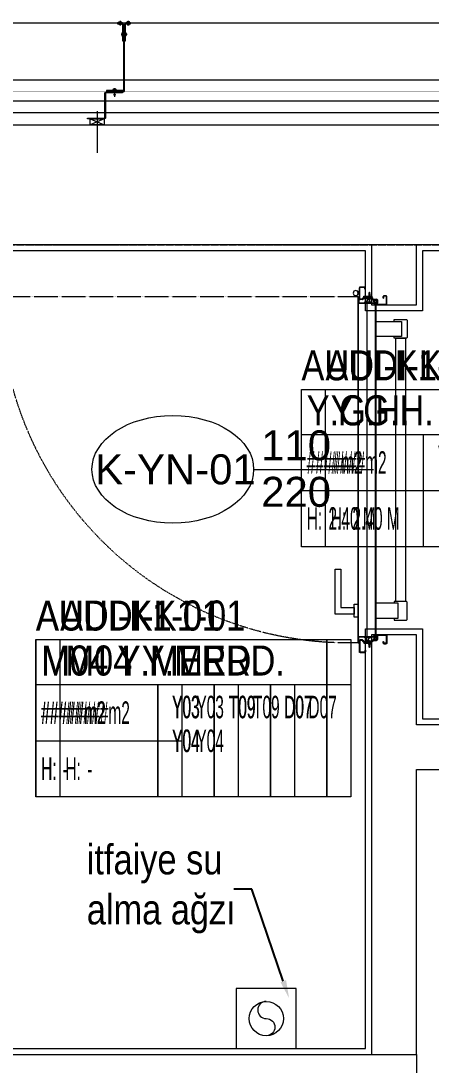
# Model space of a CAD drawing. Extents: x -1133 to 23780, y -1311 to 8245.
# Drawn here: x 7570.6 to 7707.4, y 2511.5 to 2859.7 of the extents above; entities that cross this region are included whole.
import ezdxf
from ezdxf import colors
from ezdxf.entities.mleader import LeaderData, LeaderLine
from ezdxf.enums import TextEntityAlignment as Align
from ezdxf.math import Vec2, Vec3

# ---------------------------------------------------------------- set-up
doc = ezdxf.new("R2010")
doc.units = 0
doc.header["$MEASUREMENT"] = 0
doc.linetypes.add('DASHDOT2', pattern=[0.5, 0.25, -0.125, 0, -0.125])
doc.linetypes.add('DOT2', pattern=[0.125, 0, -0.125])
doc.layers.get('0').update_dxf_attribs({"color": 9, "lineweight": 9})
for name, color, linetype, lineweight in [('00', 9, 'Continuous', 9), ('01', 9, 'Continuous', 9), ('06D', 9, 'Continuous', 9), ('10', 9, 'Continuous', 9), ('14', 9, 'Continuous', 9), ('20', 9, 'DOT2', 9), ('21', 9, 'Continuous', 9), ('22', 8, 'Continuous', 9), ('24', 9, 'DASHDOT2', 9), ('32', 9, 'Continuous', 9), ('33', 9, 'BATTING', 9)]:
    doc.layers.add(name, color=color, linetype=linetype, lineweight=lineweight)
doc.styles.add('Arial', font='arial.ttf', dxfattribs={"height": 2.5})
doc.styles.add('MuuM_TEXT-STANDART', font='ARIALN.TTF')
doc.linetypes.add('BATTING', pattern='A,0.0001,-0.1,[134,ltypeshp.shx,S=0.1,R=0,X=-0.1,Y=0],-0.2,[134,ltypeshp.shx,S=0.1,R=180,X=0.1,Y=0],-0.1', length=0.4001)

# ---------------------------------------------------------------- blocks, each defined once
blk = doc.blocks.new('0_doorno')
blk.add_lwpolyline([(4.5, 0), (12.5, 0)])
blk.add_ellipse((-0.891, 0), major_axis=(-5.391, 0), ratio=0.666667)
at = {"style": 'Arial'}
blk.add_attdef('YUKSEKLIK', text='', height=2, dxfattribs=at).set_placement((5, 12.3), align=Align.TOP_LEFT)
blk.add_attdef('KAPINO', text='', height=2, dxfattribs=at).set_placement((0, 0), align=Align.MIDDLE)
blk.add_attdef('GENISLIK', text='', height=2, dxfattribs=at).set_placement((5, -3.789), align=Align.BOTTOM_LEFT)
blk = doc.blocks.new('itfaiye su alma ağzı')
blk.add_lwpolyline([(0, 5.715, 1), (0, 0, -1), (0, -5.715)], format="xyb")
blk.add_circle((0, 0), 5.715)
at = {"layer": '06D'}
blk.add_lwpolyline([(-10, 10), (-10, -10), (10, -10), (10, 10)], close=True, dxfattribs=at)
blk = doc.blocks.new('0_roomno2-flat-2')
at = {"layer": '21'}
blk.add_lwpolyline([(96.88, -52.5), (0, -52.5), (0, 0), (96.88, 0)], close=True, dxfattribs=at)
for points in [[(0, -15), (96.88, -15)], [(40.62, -15), (40.62, -52.5)], [(59.38, -15), (59.38, -52.5)], [(78.12, -15), (78.12, -52.5)], [(0, -33.75), (40.62, -33.75)]]:
    blk.add_lwpolyline(points, dxfattribs=at)
at = {"layer": '21', "style": 'MuuM_TEXT-STANDART', "width": 0.6}
blk.add_text('H:', height=7.5, dxfattribs=at).set_placement((1.75, -43.04), align=Align.MIDDLE_LEFT)
at = {"layer": '21', "style": 'Arial'}
blk.add_attdef('ODANO', (0, 5.85), '', height=10, dxfattribs=at)
blk.add_attdef('MEKANADI', text='', height=10, dxfattribs=at).set_placement((1.75, -15), align=Align.BOTTOM_LEFT)
at = {"layer": '21', "style": 'MuuM_TEXT-STANDART', "width": 0.6}
for tag, p in [('M2', (1.75, -24.38)), ('TEMIZTAVANYUKSEKLIGI', (9, -43.04))]:
    blk.add_attdef(tag, text='', height=7.5, dxfattribs=at).set_placement(p, align=Align.MIDDLE_LEFT)
for tag, p in [('YER01', (50, -22.5)), ('TAVAN01', (68.75, -22.5)), ('DUVAR01', (87.5, -22.5)), ('YER02', (50, -33.75)), ('TAVAN02', (68.75, -33.75)), ('DUVAR02', (87.5, -33.75)), ('YER03', (50, -45)), ('TAVAN03', (68.75, -45)), ('DUVAR03', (87.5, -45))]:
    blk.add_attdef(tag, text='', height=7.5, dxfattribs=at).set_placement(p, align=Align.MIDDLE_CENTER)
blk = doc.blocks.new('p- alum kaplama profil')
at = {"lineweight": 13}
blk.add_lwpolyline([(7.12, 12.59), (7.12, 26.49)], dxfattribs=at)
at = {"lineweight": 18}
blk.add_lwpolyline([(4.09, 6.16), (-1.41, 6.16), (-1.41, 6.46), (4.09, 6.46, 0.414214), (4.29, 6.66), (4.29, 14.66, -0.414214), (4.79, 15.16), (10.29, 15.16), (10.29, 14.86), (4.79, 14.86, 0.414214), (4.59, 14.66), (4.59, 6.66, -0.414214)], format="xyb", close=True, dxfattribs=at)
at = {"lineweight": 5}
blk.add_lwpolyline([(9.44, 15.16), (4.79, 15.16), (4.79, 17.16), (9.44, 17.16)], close=True, dxfattribs=at)
for points in [[(4.79, 15.16), (9.44, 17.16)], [(9.44, 15.16), (4.79, 17.16)]]:
    blk.add_lwpolyline(points, dxfattribs=at)
blk.add_lwpolyline([(-2.06, 5.56), (-2.06, -2.34), (-2.06, -15.69), (-1.66, -15.69), (-1.66, -2.34), (-1.66, 5.56), (-1.66, 5.56), (-1.66, 5.57), (-1.66, 5.57), (-1.66, 5.58), (-1.66, 5.58), (-1.65, 5.59), (-1.65, 5.59), (-1.65, 5.59), (-1.65, 5.6), (-1.65, 5.6), (-1.64, 5.61), (-1.64, 5.61), (-1.64, 5.62), (-1.64, 5.62), (-1.63, 5.62), (-1.63, 5.63), (-1.63, 5.63), (-1.62, 5.63), (-1.62, 5.64), (-1.61, 5.64), (-1.61, 5.64), (-1.61, 5.64), (-1.6, 5.65), (-1.6, 5.65), (-1.59, 5.65), (-1.59, 5.65), (-1.58, 5.65), (-1.58, 5.65), (-1.57, 5.66), (-1.57, 5.66), (-1.56, 5.66), (-1.56, 5.66), (3.94, 5.66), (3.94, 6.06), (-1.56, 6.06), (-1.58, 6.06), (-1.61, 6.05), (-1.63, 6.05), (-1.66, 6.05), (-1.68, 6.04), (-1.7, 6.03), (-1.73, 6.03), (-1.75, 6.02), (-1.77, 6.01), (-1.79, 6), (-1.82, 5.99), (-1.84, 5.97), (-1.86, 5.96), (-1.88, 5.94), (-1.89, 5.93), (-1.91, 5.91), (-1.93, 5.89), (-1.95, 5.87), (-1.96, 5.85), (-1.97, 5.83), (-1.99, 5.81), (-2, 5.79), (-2.01, 5.77), (-2.02, 5.75), (-2.03, 5.72), (-2.04, 5.7), (-2.04, 5.68), (-2.05, 5.65), (-2.05, 5.63), (-2.06, 5.61), (-2.06, 5.58)], close=True)
blk.add_lwpolyline([(-1.66, -2.34), (-2.06, -2.34)])
for points in [[(-2.36, -10.84), (-2.36, -16.39), (-2.36, -16.39, -0.414214), (-2.51, -16.54), (-2.51, -16.54), (-4.06, -16.54), (-4.06, -16.84), (-2.51, -16.84), (-2.51, -16.84, 0.414214), (-2.06, -16.39), (-2.06, -10.84)], [(-1.36, -10.84), (-1.66, -10.84), (-1.66, -16.39, 0.414214), (-1.21, -16.84), (-1.21, -16.84), (0.34, -16.84), (0.34, -16.54), (-1.21, -16.54), (-1.21, -16.54, -0.414214), (-1.36, -16.39), (-1.36, -16.39)]]:
    blk.add_lwpolyline(points, format="xyb", close=True)
for points in [[(1.56, 7.05, -10), (1.02, 7.13, -10)], [(1.05, 6.91, -10), (1.29, 7.56, -10)], [(1.29, 4.93, -10), (1.29, 7.8, -10)], [(1.53, 6.82, -10), (1.29, 7.56, -10)], [(0.67, 5.66, -10), (1.91, 5.66, -10)], [(0.67, 5.66, -10), (0.67, 5.64, -10), (0.67, 5.62, -10), (0.67, 5.6, -10), (0.68, 5.58, -10), (0.68, 5.56, -10), (0.69, 5.54, -10), (0.69, 5.52, -10), (0.7, 5.5, -10), (0.7, 5.48, -10), (0.71, 5.46, -10), (0.72, 5.45, -10), (0.73, 5.43, -10), (0.74, 5.41, -10), (0.75, 5.4, -10), (0.76, 5.38, -10), (0.77, 5.36, -10), (0.79, 5.35, -10), (0.8, 5.33, -10), (0.81, 5.32, -10), (0.83, 5.31, -10), (0.84, 5.29, -10), (0.86, 5.28, -10), (0.87, 5.27, -10), (0.89, 5.26, -10), (0.91, 5.25, -10), (0.92, 5.24, -10), (0.94, 5.23, -10), (0.96, 5.22, -10), (0.98, 5.21, -10), (1, 5.21, -10), (1.02, 5.2, -10), (1.03, 5.2, -10)], [(0.96, 5.66, -10), (0.97, 5.66, -10), (0.97, 5.66, -10), (0.97, 5.66, -10), (0.98, 5.66, -10), (0.98, 5.66, -10), (0.99, 5.66, -10), (0.99, 5.66, -10), (1, 5.66, -10), (1, 5.67, -10), (1, 5.67, -10), (1.01, 5.67, -10), (1.01, 5.67, -10), (1.01, 5.67, -10), (1.02, 5.68, -10), (1.02, 5.68, -10), (1.02, 5.68, -10), (1.03, 5.69, -10), (1.03, 5.69, -10), (1.03, 5.69, -10), (1.04, 5.7, -10), (1.04, 5.7, -10), (1.04, 5.7, -10), (1.04, 5.71, -10), (1.04, 5.71, -10), (1.05, 5.72, -10), (1.05, 5.72, -10), (1.05, 5.72, -10), (1.05, 5.73, -10), (1.05, 5.73, -10), (1.05, 5.74, -10), (1.05, 5.74, -10), (1.05, 5.75, -10)], [(1.61, 6.87, -10), (0.98, 6.96, -10)], [(1.33, 5.85, -10), (0.98, 5.88, -10)], [(1.03, 5.2, -10), (1.04, 5.2, -10), (1.05, 5.19, -10), (1.05, 5.19, -10), (1.06, 5.19, -10), (1.06, 5.19, -10), (1.07, 5.19, -10), (1.07, 5.19, -10), (1.08, 5.19, -10), (1.08, 5.19, -10), (1.09, 5.19, -10), (1.09, 5.18, -10), (1.1, 5.18, -10), (1.1, 5.18, -10), (1.11, 5.18, -10), (1.11, 5.18, -10), (1.12, 5.18, -10), (1.12, 5.18, -10), (1.13, 5.18, -10), (1.13, 5.18, -10), (1.14, 5.18, -10), (1.15, 5.18, -10), (1.15, 5.18, -10), (1.16, 5.17, -10), (1.16, 5.17, -10), (1.17, 5.17, -10), (1.17, 5.17, -10), (1.18, 5.17, -10), (1.18, 5.17, -10), (1.19, 5.17, -10), (1.19, 5.17, -10), (1.2, 5.17, -10), (1.2, 5.17, -10)], [(1.05, 5.83, -10), (1.05, 6.01, -10)], [(1.05, 5.75, -10), (1.05, 5.83, -10)], [(1.2, 5.17, -10), (1.2, 5.2, -10)], [(1.38, 5.2, -10), (1.2, 5.2, -10)], [(1.29, 6.16, -10), (1.29, 6.26, -10)], [(1.38, 5.17, -10), (1.38, 5.2, -10)], [(1.38, 5.17, -10), (1.38, 5.17, -10), (1.39, 5.17, -10), (1.39, 5.17, -10), (1.4, 5.17, -10), (1.41, 5.17, -10), (1.41, 5.17, -10), (1.42, 5.17, -10), (1.42, 5.17, -10), (1.43, 5.17, -10), (1.43, 5.18, -10), (1.44, 5.18, -10), (1.44, 5.18, -10), (1.45, 5.18, -10), (1.45, 5.18, -10), (1.46, 5.18, -10), (1.46, 5.18, -10), (1.47, 5.18, -10), (1.47, 5.18, -10), (1.48, 5.18, -10), (1.48, 5.18, -10), (1.49, 5.18, -10), (1.5, 5.19, -10), (1.5, 5.19, -10), (1.51, 5.19, -10), (1.51, 5.19, -10), (1.52, 5.19, -10), (1.52, 5.19, -10), (1.53, 5.19, -10), (1.53, 5.19, -10), (1.54, 5.19, -10), (1.54, 5.2, -10), (1.55, 5.2, -10)], [(1.53, 5.75, -10), (1.53, 5.92, -10)], [(1.53, 5.75, -10), (1.53, 5.74, -10), (1.53, 5.74, -10), (1.53, 5.73, -10), (1.53, 5.73, -10), (1.53, 5.72, -10), (1.54, 5.72, -10), (1.54, 5.72, -10), (1.54, 5.71, -10), (1.54, 5.71, -10), (1.54, 5.7, -10), (1.54, 5.7, -10), (1.55, 5.7, -10), (1.55, 5.69, -10), (1.55, 5.69, -10), (1.55, 5.69, -10), (1.56, 5.68, -10), (1.56, 5.68, -10), (1.56, 5.68, -10), (1.57, 5.67, -10), (1.57, 5.67, -10), (1.58, 5.67, -10), (1.58, 5.67, -10), (1.58, 5.67, -10), (1.59, 5.66, -10), (1.59, 5.66, -10), (1.6, 5.66, -10), (1.6, 5.66, -10), (1.6, 5.66, -10), (1.61, 5.66, -10), (1.61, 5.66, -10), (1.62, 5.66, -10), (1.62, 5.66, -10)], [(1.55, 5.2, -10), (1.57, 5.2, -10), (1.59, 5.21, -10), (1.6, 5.21, -10), (1.62, 5.22, -10), (1.64, 5.23, -10), (1.66, 5.24, -10), (1.68, 5.25, -10), (1.69, 5.26, -10), (1.71, 5.27, -10), (1.73, 5.28, -10), (1.74, 5.29, -10), (1.76, 5.31, -10), (1.77, 5.32, -10), (1.78, 5.33, -10), (1.8, 5.35, -10), (1.81, 5.36, -10), (1.82, 5.38, -10), (1.83, 5.4, -10), (1.84, 5.41, -10), (1.85, 5.43, -10), (1.86, 5.45, -10), (1.87, 5.46, -10), (1.88, 5.48, -10), (1.89, 5.5, -10), (1.89, 5.52, -10), (1.9, 5.54, -10), (1.9, 5.56, -10), (1.9, 5.58, -10), (1.91, 5.6, -10), (1.91, 5.62, -10), (1.91, 5.64, -10), (1.91, 5.66, -10)], [(-2.86, -13.04, 0), (-0.86, -13.04, 0)], [(-2.36, -12.52, 0), (-2.4, -12.53, 0), (-2.43, -12.56, 0), (-2.47, -12.58, 0), (-2.5, -12.6, 0), (-2.53, -12.63, 0), (-2.56, -12.66, 0), (-2.59, -12.69, 0), (-2.61, -12.73, 0), (-2.63, -12.76, 0), (-2.65, -12.8, 0), (-2.67, -12.84, 0), (-2.68, -12.88, 0), (-2.69, -12.92, 0), (-2.7, -12.96, 0), (-2.71, -13, 0), (-2.71, -13.04, 0), (-2.71, -13.08, 0), (-2.7, -13.13, 0), (-2.69, -13.17, 0), (-2.68, -13.21, 0), (-2.67, -13.25, 0), (-2.65, -13.28, 0), (-2.63, -13.32, 0), (-2.61, -13.36, 0), (-2.59, -13.39, 0), (-2.56, -13.42, 0), (-2.53, -13.45, 0), (-2.5, -13.48, 0), (-2.47, -13.51, 0), (-2.43, -13.53, 0), (-2.4, -13.55, 0), (-2.36, -13.57, 0)], [(-2.36, -13.04, 0), (-2.36, -12.52, 0)], [(-2.36, -13.04, 0), (-2.36, -12.73, 0)], [(-2.36, -12.73, 0), (-2.36, -13.04, 0)], [(-1.36, -12.73, 0), (-2.36, -12.73, 0)], [(-2.36, -13.04, 0), (-2.36, -13.36, 0)], [(-2.36, -13.04, 0), (-2.36, -13.57, 0)], [(-2.36, -13.36, 0), (-2.36, -13.04, 0)], [(-1.36, -13.36, 0), (-2.36, -13.36, 0)], [(-1.36, -13.04, 0), (-1.36, -12.37, 0)], [(-1.36, -13.72, 0), (-1.32, -13.68, 0), (-1.29, -13.65, 0), (-1.26, -13.61, 0), (-1.23, -13.58, 0), (-1.2, -13.54, 0), (-1.18, -13.5, 0), (-1.16, -13.45, 0), (-1.14, -13.41, 0), (-1.12, -13.37, 0), (-1.1, -13.32, 0), (-1.09, -13.28, 0), (-1.08, -13.23, 0), (-1.07, -13.18, 0), (-1.06, -13.14, 0), (-1.06, -13.09, 0), (-1.06, -13.04, 0), (-1.06, -12.99, 0), (-1.06, -12.95, 0), (-1.07, -12.9, 0), (-1.08, -12.85, 0), (-1.09, -12.81, 0), (-1.1, -12.76, 0), (-1.12, -12.72, 0), (-1.14, -12.67, 0), (-1.16, -12.63, 0), (-1.18, -12.59, 0), (-1.2, -12.55, 0), (-1.23, -12.51, 0), (-1.26, -12.47, 0), (-1.29, -12.43, 0), (-1.32, -12.4, 0), (-1.36, -12.37, 0)], [(-1.36, -13.04, 0), (-1.36, -13.72, 0)], [(-3.84, -17.04, 0), (-3.81, -17.07, 0), (-3.78, -17.1, 0), (-3.75, -17.12, 0), (-3.72, -17.15, 0), (-3.69, -17.17, 0), (-3.66, -17.19, 0), (-3.62, -17.21, 0), (-3.59, -17.23, 0), (-3.55, -17.24, 0), (-3.52, -17.26, 0), (-3.48, -17.27, 0), (-3.44, -17.28, 0), (-3.4, -17.28, 0), (-3.36, -17.29, 0), (-3.32, -17.29, 0), (-3.29, -17.29, 0), (-3.25, -17.29, 0), (-3.21, -17.29, 0), (-3.17, -17.28, 0), (-3.13, -17.28, 0), (-3.09, -17.27, 0), (-3.06, -17.26, 0), (-3.02, -17.24, 0), (-2.98, -17.23, 0), (-2.95, -17.21, 0), (-2.91, -17.19, 0), (-2.88, -17.17, 0), (-2.85, -17.15, 0), (-2.82, -17.12, 0), (-2.79, -17.1, 0), (-2.76, -17.07, 0), (-2.73, -17.04, 0)], [(-3.29, -17.04, 0), (-3.84, -17.04, 0)], [(-2.85, -16.54, 0), (-2.86, -16.51, 0), (-2.87, -16.47, 0), (-2.89, -16.44, 0), (-2.91, -16.41, 0), (-2.93, -16.38, 0), (-2.96, -16.35, 0), (-2.98, -16.33, 0), (-3.01, -16.31, 0), (-3.04, -16.29, 0), (-3.07, -16.27, 0), (-3.11, -16.25, 0), (-3.14, -16.24, 0), (-3.18, -16.23, 0), (-3.21, -16.22, 0), (-3.25, -16.22, 0), (-3.29, -16.22, 0), (-3.32, -16.22, 0), (-3.36, -16.22, 0), (-3.39, -16.23, 0), (-3.43, -16.24, 0), (-3.46, -16.25, 0), (-3.5, -16.27, 0), (-3.53, -16.29, 0), (-3.56, -16.31, 0), (-3.59, -16.33, 0), (-3.61, -16.35, 0), (-3.64, -16.38, 0), (-3.66, -16.41, 0), (-3.68, -16.44, 0), (-3.7, -16.47, 0), (-3.71, -16.51, 0), (-3.73, -16.54, 0)], [(-3.29, -16.54, 0), (-3.73, -16.54, 0)], [(-3.29, -16.54, 0), (-3.55, -16.54, 0)], [(-3.55, -16.54, 0), (-3.29, -16.54, 0)], [(-3.55, -17.04, 0), (-3.55, -16.54, 0)], [(-3.29, -17.54, 0), (-3.29, -16.04, 0)], [(-3.29, -16.54, 0), (-2.85, -16.54, 0)], [(-3.29, -16.54, 0), (-3.03, -16.54, 0)], [(-3.03, -16.54, 0), (-3.29, -16.54, 0)], [(-3.29, -17.04, 0), (-2.73, -17.04, 0)], [(-3.03, -17.04, 0), (-3.03, -16.54, 0)], [(-0.56, -17.04, 0), (-1.11, -17.04, 0)], [(0, -17.04, 0), (-0.03, -17.07, 0), (-0.06, -17.1, 0), (-0.09, -17.12, 0), (-0.12, -17.15, 0), (-0.15, -17.17, 0), (-0.18, -17.19, 0), (-0.22, -17.21, 0), (-0.25, -17.23, 0), (-0.29, -17.24, 0), (-0.33, -17.26, 0), (-0.36, -17.27, 0), (-0.4, -17.28, 0), (-0.44, -17.28, 0), (-0.48, -17.29, 0), (-0.52, -17.29, 0), (-0.56, -17.29, 0), (-0.59, -17.29, 0), (-0.63, -17.29, 0), (-0.67, -17.28, 0), (-0.71, -17.28, 0), (-0.75, -17.27, 0), (-0.79, -17.26, 0), (-0.82, -17.24, 0), (-0.86, -17.23, 0), (-0.89, -17.21, 0), (-0.93, -17.19, 0), (-0.96, -17.17, 0), (-0.99, -17.15, 0), (-1.02, -17.12, 0), (-1.05, -17.1, 0), (-1.08, -17.07, 0), (-1.11, -17.04, 0)], [(-1, -16.54, 0), (-0.98, -16.51, 0), (-0.97, -16.47, 0), (-0.95, -16.44, 0), (-0.93, -16.41, 0), (-0.91, -16.38, 0), (-0.88, -16.35, 0), (-0.86, -16.33, 0), (-0.83, -16.31, 0), (-0.8, -16.29, 0), (-0.77, -16.27, 0), (-0.73, -16.25, 0), (-0.7, -16.24, 0), (-0.66, -16.23, 0), (-0.63, -16.22, 0), (-0.59, -16.22, 0), (-0.56, -16.22, 0), (-0.52, -16.22, 0), (-0.48, -16.22, 0), (-0.45, -16.23, 0), (-0.41, -16.24, 0), (-0.38, -16.25, 0), (-0.34, -16.27, 0), (-0.31, -16.29, 0), (-0.28, -16.31, 0), (-0.25, -16.33, 0), (-0.23, -16.35, 0), (-0.2, -16.38, 0), (-0.18, -16.41, 0), (-0.16, -16.44, 0), (-0.14, -16.47, 0), (-0.13, -16.51, 0), (-0.12, -16.54, 0)], [(-0.56, -16.54, 0), (-1, -16.54, 0)], [(-0.56, -16.54, 0), (-0.82, -16.54, 0)], [(-0.82, -16.54, 0), (-0.56, -16.54, 0)], [(-0.82, -17.04, 0), (-0.82, -16.54, 0)], [(-0.56, -17.54, 0), (-0.56, -16.04, 0)], [(-0.56, -16.54, 0), (-0.3, -16.54, 0)], [(-0.56, -16.54, 0), (-0.12, -16.54, 0)], [(-0.3, -16.54, 0), (-0.56, -16.54, 0)], [(-0.56, -17.04, 0), (0, -17.04, 0)], [(-0.3, -17.04, 0), (-0.3, -16.54, 0)]]:
    blk.add_polyline3d(points)
blk = doc.blocks.new('*U11')
at = {"ltscale": 15}
for p, q in [((-24.9, 0.9), (-25.7, 0)), ((-24.9, -0.9), (-25.7, 0)), ((-22.9, 1.5), (-24.9, 0.9)), ((-22.9, 1.5), (-22.9, -1.5)), ((-21.2, -2.7), (-18.1, 2.8)), ((-21, -2.7), (-17.9, 2.7)), ((-19.7, -2.7), (-16.6, 2.8)), ((-19.5, -2.7), (-16.4, 2.7)), ((-18.5, 1.5), (-18.3, 2)), ((-18.2, -2.7), (-15.1, 2.8)), ((-18, -2.7), (-14.9, 2.7)), ((-17, 1.5), (-16.8, 2)), ((-16.7, -2.7), (-13.6, 2.8)), ((-16.5, -2.7), (-13.4, 2.7)), ((-15.5, 1.5), (-15.3, 2)), ((-15.2, -2.7), (-12.1, 2.8)), ((-15, -2.7), (-11.9, 2.7)), ((-14, 1.5), (-13.8, 2)), ((-13.7, -2.7), (-10.6, 2.8)), ((-13.5, -2.7), (-10.4, 2.7)), ((-12.5, 1.5), (-12.3, 2)), ((-12.2, -2.7), (-9.1, 2.8)), ((-12, -2.7), (-8.9, 2.7)), ((-11, 1.5), (-10.8, 2)), ((-10.7, -2.7), (-7.6, 2.8)), ((-10.5, -2.7), (-7.4, 2.7)), ((-9.5, 1.5), (-9.3, 2)), ((-9.2, -2.7), (-6.1, 2.8)), ((-9, -2.7), (-5.9, 2.7)), ((-8, 1.5), (-7.8, 2)), ((-7.7, -2.7), (-4.6, 2.8)), ((-7.5, -2.7), (-4.4, 2.7)), ((-6.5, 1.5), (-6.3, 2)), ((-6.2, -2.7), (-3.1, 2.8)), ((-6, -2.7), (-2.9, 2.7)), ((-5, 1.5), (-4.8, 2)), ((-4.7, -2.7), (-1.6, 2.8)), ((-4.5, -2.7), (-1.4, 2.7)), ((-3.5, 1.5), (-3.3, 2)), ((-2, 1.5), (-1.8, 2)), ((-0.5, 4.2), (-1.5, 1.5)), ((0, 0.5), (-0.6, 0.5)), ((-24.9, -0.9), (-22.9, -1.5)), ((-8.6, -1.5), (-22.9, -1.5)), ((-21.2, -2.7), (-20.9, -1.5)), ((-20.3, -1.5), (-19.1, -1.5)), ((-19.7, -2.7), (-19.4, -1.5)), ((-18.8, -1.5), (-17.6, -1.5)), ((-18.2, -2.7), (-17.9, -1.5)), ((-17.3, -1.5), (-16.1, -1.5)), ((-16.7, -2.7), (-16.4, -1.5)), ((-15.8, -1.5), (-14.6, -1.5)), ((-15.2, -2.7), (-14.9, -1.5)), ((-14.3, -1.5), (-13.1, -1.5)), ((-13.7, -2.7), (-13.4, -1.5)), ((-12.8, -1.5), (-11.6, -1.5)), ((-12.2, -2.7), (-11.9, -1.5)), ((-11.3, -1.5), (-10.1, -1.5)), ((-10.7, -2.7), (-10.4, -1.5)), ((-9.8, -1.5), (-8.6, -1.5)), ((-9.2, -2.7), (-8.9, -1.5)), ((-8.3, -1.5), (-7.1, -1.5)), ((-7.7, -2.7), (-7.4, -1.5)), ((-6.8, -1.5), (-5.6, -1.5)), ((-6.2, -2.7), (-5.9, -1.5)), ((-5.3, -1.5), (-4.1, -1.5)), ((-4.7, -2.7), (-4.4, -1.5)), ((-3.8, -1.5), (-2.1, -1.5)), ((-0.5, -4.2), (-1.5, -1.5)), ((0, -0.5), (-0.6, -0.5))]:
    blk.add_line(p, q, dxfattribs=at)
for p, q in [((-6.9, 1.5), (-22.9, 1.5)), ((-17.4, 1.5), (-18.6, 1.5)), ((-15.9, 1.5), (-17.1, 1.5)), ((-14.4, 1.5), (-15.6, 1.5)), ((-12.9, 1.5), (-14.1, 1.5)), ((-11.4, 1.5), (-12.6, 1.5)), ((-9.9, 1.5), (-11.1, 1.5)), ((-8.4, 1.5), (-9.6, 1.5)), ((-6.9, 1.5), (-8.1, 1.5)), ((-5.4, 1.5), (-6.6, 1.5)), ((-3.9, 1.5), (-5.1, 1.5)), ((-2.4, 1.5), (-3.6, 1.5)), ((-1.5, 1.5), (-2.1, 1.5)), ((0, 0.5), (0, 4.1)), ((-1.5, -1.5), (-2.1, -1.5)), ((0, -0.5), (0, -4.1))]:
    blk.add_line(p, q)
for centre, radius, start, end in [((-26, 3.9), 3.92, 274.361, 322.1025), ((-26, -3.9), 3.92, 37.8975, 85.639), ((-18, 2.8), 0.0971, 330.3204, 150.3204), ((-16.5, 2.8), 0.0971, 330.3204, 150.3204), ((-15, 2.8), 0.0971, 330.3204, 150.3204), ((-13.5, 2.8), 0.0971, 330.3204, 150.3204), ((-12, 2.8), 0.0971, 330.3204, 150.3204), ((-10.5, 2.8), 0.0971, 330.3204, 150.3204), ((-9, 2.8), 0.0971, 330.3204, 150.3204), ((-7.5, 2.8), 0.0971, 330.3204, 150.3204), ((-6, 2.8), 0.0971, 330.3204, 150.3204), ((-4.5, 2.8), 0.0971, 330.3204, 150.3204), ((-3, 2.8), 0.0971, 330.3204, 150.3204), ((-1.5, 2.8), 0.0971, 330.3204, 150.3204), ((-0.6, 0), 0.486, 90, 270), ((-0.3, 4.1), 0.25, 0, 150.0864), ((-21.1, -2.7), 0.0971, 150.3204, 330.3204), ((-19.6, -2.7), 0.0971, 150.3204, 330.3204), ((-18.1, -2.7), 0.0971, 150.3204, 330.3204), ((-16.6, -2.7), 0.0971, 150.3204, 330.3204), ((-15.1, -2.7), 0.0971, 150.3204, 330.3204), ((-13.6, -2.7), 0.0971, 150.3204, 330.3204), ((-12.1, -2.7), 0.0971, 150.3204, 330.3204), ((-10.6, -2.7), 0.0971, 150.3204, 330.3204), ((-9.1, -2.7), 0.0971, 150.3204, 330.3204), ((-7.6, -2.7), 0.0971, 150.3204, 330.3204), ((-6.1, -2.7), 0.0971, 150.3204, 330.3204), ((-4.6, -2.7), 0.0971, 150.3204, 330.3204), ((-0.3, -4.1), 0.25, 209.9136, 0)]:
    blk.add_arc(centre, radius, start, end, dxfattribs=at)
blk = doc.blocks.new('conta')
at = {"ltscale": 10}
for p, q in [((-2649.88, 5344.46), (-2649.78, 5344.3)), ((-2649.87, 5345.53), (-2649.81, 5345.61)), ((-2649.78, 5344.3), (-2649.74, 5344.3)), ((-2649.72, 5345.4), (-2649.28, 5345.4)), ((-2649.25, 5345.41), (-2649.09, 5345.51)), ((-2648.97, 5344.05), (-2648.78, 5343.8)), ((-2648.87, 5344.09), (-2648.7, 5343.86)), ((-2648.83, 5344.87), (-2648.56, 5345.24)), ((-2648.77, 5345.12), (-2648.63, 5345.3)), ((-2648.71, 5343.79), (-2648.71, 5343.79)), ((-2648.56, 5345.31), (-2648.56, 5345.31))]:
    blk.add_line(p, q, dxfattribs=at)
for centre, radius, start, end in [((-2653.03, 5345), 3.19, 350.4674, 8.9372), ((-2649.87, 5344.47), 0.02, 170.4674, 213.7451), ((-2649.83, 5345.5), 0.05, 140.6345, 188.9372), ((-2649.74, 5345.58), 0.0696, 22.2428, 159.258), ((-2650.94, 5345.01), 1.24, 340.3382, 16.7772), ((-2649.74, 5344.58), 0.03, 160.3382, 273.2666), ((-2649.72, 5345.37), 0.03, 90, 196.7772), ((-2649.56, 5341.55), 3.01, 80.4362, 93.2666), ((-2649.28, 5345.45), 0.05, 270, 303.0062), ((-2649.22, 5344.14), 0.231, 353.9571, 81.9004), ((-2649.08, 5345.49), 0.03, 4.7972, 123.0062), ((-2649.06, 5344.54), 0.03, 260.4362, 338.7066), ((-2650.22, 5344.99), 1.27, 338.7066, 23.0418), ((-2648.89, 5344.11), 0.1, 173.9571, 217.2653), ((-2649.01, 5345.57), 0.05, 18.7951, 42.1429), ((-2651.17, 5344.83), 2.33, 7.5897, 18.7951), ((-2658.2, 5345.19), 9.36, 353.6857, 357.8537), ((-2648.79, 5344.15), 0.1, 173.6857, 217.2653), ((-2648.81, 5345.15), 0.05, 187.5897, 322.7347), ((-2648.79, 5344.84), 0.05, 142.7347, 180.2669), ((-2648.74, 5343.83), 0.05, 217.2653, 307.2653), ((-2648.74, 5343.83), 0.05, 307.2653, 37.2653), ((-2648.59, 5345.27), 0.05, 52.7347, 142.7347), ((-2648.59, 5345.27), 0.05, 322.7347, 52.7347)]:
    blk.add_arc(centre, radius, start, end, dxfattribs=at)
for points, knots in [([(-2649.74, 5344.31), (-2649.74, 5344.34), (-2649.7, 5344.52), (-2649.59, 5344.33), (-2649.34, 5344.36), (-2649.23, 5344.37), (-2649.18, 5344.37)], [0, 0, 0, 0, 0.1008757, 0.3841126, 0.5436166, 0.6906785, 0.6906785, 0.6906785, 0.6906785]), ([(-2648.98, 5345.6), (-2649, 5345.63), (-2649.09, 5345.71), (-2649.23, 5345.44), (-2649.32, 5345.74), (-2649.39, 5345.46), (-2649.51, 5345.75), (-2649.59, 5345.5), (-2649.65, 5345.57), (-2649.68, 5345.61)], [0.0086373, 0.0086373, 0.0086373, 0.0086373, 0.1097304, 0.3133405, 0.4430081, 0.5658764, 0.7165186, 0.8527974, 0.9648495, 0.9648495, 0.9648495, 0.9648495])]:
    blk.add_open_spline(points, degree=3, knots=knots, dxfattribs=at)
blk = doc.blocks.new('p-yn_sackasa')
at = {"layer": '10', "linetype": 'Continuous'}
for p, q in [((2.69, 7.16), (0.26, 7.16)), ((2.69, 7.15), (0.26, 7.15)), ((2.69, 7.02), (0.26, 7.02)), ((0.26, 7.01), (2.69, 7.01)), ((0, 6.16), (0, 6.9)), ((0.01, 6.9), (0.01, 6.15)), ((0.14, 6.9), (0.14, 6.16)), ((0.15, 6.9), (0.15, 6.16)), ((0.26, 6.05), (0.76, 6.05)), ((0.75, 6.04), (0.26, 6.04)), ((0.26, 5.91), (0.75, 5.91)), ((0.76, 5.9), (0.26, 5.9)), ((0.75, 5.91), (0.75, 6.04)), ((0.76, 5.9), (0.76, 6.05)), ((1.11, 2.52), (1.11, 3.73)), ((1.12, 2.52), (1.12, 3.73)), ((1.25, 3.73), (1.25, 2.52)), ((1.26, 2.52), (1.26, 3.73)), ((1.37, 3.98), (2.49, 3.98)), ((2.49, 3.97), (1.37, 3.97)), ((1.37, 3.84), (2.49, 3.84)), ((2.49, 3.83), (1.37, 3.83)), ((2.6, 3.69), (2.5, 3.36)), ((2.51, 3.35), (2.61, 3.69)), ((2.73, 3.65), (2.63, 3.32)), ((2.74, 3.64), (2.64, 3.31)), ((2.8, 3.29), (2.8, 6.9)), ((2.81, 3.29), (2.81, 6.9)), ((2.94, 3.29), (2.94, 6.9)), ((2.95, 3.29), (2.95, 6.9)), ((-2.19, 0), (-2.19, -0.15)), ((0.67, -0.71), (0.67, 2.27)), ((0.69, -0.71), (0.69, 2.27)), ((0.81, -0.71), (0.81, 2.27)), ((0.83, -0.71), (0.83, 2.27)), ((0.92, 2.33), (0.95, 2.32)), ((0.93, 2.34), (0.95, 2.33)), ((1.01, 2.46), (0.99, 2.47)), ((0.99, 2.46), (1.01, 2.45)), ((-2.95, -0.25), (-2.95, -1.75)), ((-2.94, -1.75), (-2.94, -0.25)), ((-2.81, -0.25), (-2.81, -1.75)), ((-2.8, -0.25), (-2.8, -1.75)), ((-2.19, 0), (-2.7, 0)), ((-2.2, -0.01), (-2.7, -0.01)), ((-2.2, -0.14), (-2.7, -0.14)), ((-2.19, -0.15), (-2.7, -0.15)), ((1.01, -1.85), (-2.7, -1.85)), ((1.01, -1.86), (-2.7, -1.86)), ((-2.7, -1.99), (1.01, -1.99)), ((1.01, -2), (-2.7, -2)), ((-2.2, -0.14), (-2.2, -0.01)), ((0.92, -0.77), (0.95, -0.76)), ((0.93, -0.78), (0.95, -0.77)), ((0.99, -0.89), (1.01, -0.88)), ((1.01, -0.89), (0.99, -0.91)), ((1.11, -0.96), (1.11, -1.75)), ((1.12, -0.96), (1.12, -1.75)), ((1.25, -0.96), (1.25, -1.75)), ((1.26, -0.96), (1.26, -1.75))]:
    blk.add_line(p, q, dxfattribs=at)
for points in [[(0.15, 2.14), (0.67, 2.14), (0.67, -0.54), (0.15, -0.54)], [(0.15, 2.14), (0.41, 2.14), (0.41, -0.54), (0.15, -0.54)]]:
    blk.add_lwpolyline(points, close=True, dxfattribs=at)
for centre, radius, start, end in [((0.26, 6.9), 0.261, 90, 180), ((0.26, 6.9), 0.249, 90, 180), ((0.26, 6.9), 0.122, 90, 180), ((0.26, 6.9), 0.11, 90, 180), ((2.69, 6.9), 0.261, 0, 90), ((2.69, 6.9), 0.249, 0, 90), ((2.69, 6.9), 0.122, 0, 90), ((2.69, 6.9), 0.11, 0, 90), ((0.26, 6.16), 0.261, 180, 270), ((0.26, 6.16), 0.249, 181.345, 271.3502), ((0.26, 6.16), 0.122, 180, 270), ((0.26, 6.16), 0.11, 180, 270), ((1.37, 3.73), 0.253, 90, 180), ((1.37, 3.73), 0.24, 90, 180), ((1.37, 3.73), 0.114, 90, 180), ((1.37, 3.73), 0.101, 90, 180), ((2.49, 3.72), 0.261, 342.8602, 90), ((2.49, 3.72), 0.249, 342.8613, 90), ((2.49, 3.72), 0.122, 342.8607, 90), ((2.49, 3.72), 0.11, 342.8621, 90), ((0.89, 2.27), 0.219, 63.2153, 180), ((0.89, 2.27), 0.206, 63.2169, 180), ((0.89, 2.27), 0.0801, 63.215, 180), ((0.89, 2.27), 0.0674, 63.2144, 180), ((1.04, 2.52), 0.206, 243.2197, 0), ((1.04, 2.52), 0.219, 243.2148, 0), ((1.04, 2.52), 0.0801, 243.2203, 0), ((1.04, 2.52), 0.0674, 243.2129, 0), ((2.72, 3.29), 0.232, 162.8601, 0), ((2.72, 3.29), 0.219, 162.8613, 0), ((2.72, 3.29), 0.0927, 162.8605, 0), ((2.72, 3.29), 0.0801, 162.8624, 0), ((-2.7, -0.25), 0.253, 90, 180), ((-2.7, -1.75), 0.253, 180, 270), ((-2.7, -0.25), 0.24, 90, 180), ((-2.7, -1.75), 0.24, 180, 270), ((-2.7, -0.25), 0.114, 90, 180), ((-2.7, -1.75), 0.114, 180, 270), ((-2.7, -0.25), 0.101, 90, 180), ((-2.7, -1.75), 0.101, 180, 270), ((0.89, -0.71), 0.219, 180, 296.785), ((0.89, -0.71), 0.206, 180, 296.7851), ((0.89, -0.71), 0.0801, 180, 296.785), ((0.89, -0.71), 0.0674, 180, 180.5245), ((0.89, -0.71), 0.0674, 180, 296.7871), ((1.04, -0.96), 0.219, 0, 116.7854), ((1.04, -0.96), 0.206, 0, 116.7836), ((1.04, -0.96), 0.0801, 0, 116.7811), ((1.04, -0.96), 0.0674, 0, 116.7871), ((1.01, -1.75), 0.114, 270, 0), ((1.01, -1.75), 0.24, 270, 0), ((1.01, -1.75), 0.101, 270, 0), ((1.01, -1.75), 0.253, 270, 0)]:
    blk.add_arc(centre, radius, start, end, dxfattribs=at)
at = {"layer": '10', "xscale": 0.0842696629213483, "yscale": 0.0842696629213483, "zscale": 0.0842696629213483}
blk.add_blockref('*U11', (0.95, 1.35), dxfattribs=at)
at = {"layer": '14', "xscale": -0.7887640449438696, "yscale": 0.7887640449438696, "zscale": 0.7887640449438204, "rotation": 90}
blk.add_blockref('conta', (4217.78, -2086.42), dxfattribs=at)
blk = doc.blocks.new('*U460')
at = {"layer": '06D'}
for points in [[(12.5, 9.56), (11.87, 9.56), (11.87, 13.56, -0.414214), (12.25, 13.93), (17.75, 13.93, -0.414214), (18.12, 13.56), (18.12, 9.56), (17.5, 9.56)], [(111.5, 9.56), (112.12, 9.56), (112.12, 13.56, 0.414214), (111.75, 13.93), (106.25, 13.93, 0.414214), (105.87, 13.56), (105.87, 9.56), (106.5, 9.56)]]:
    blk.add_lwpolyline(points, format="xyb", dxfattribs=at)
for points in [[(12.5, 10.94), (17.5, 10.94), (17.5, 3.44), (12.5, 3.44)], [(105.87, 13.31), (18.12, 13.31), (18.12, 10.18), (105.87, 10.18)], [(111.5, 12.06), (106.5, 12.06), (106.5, 3.44), (111.5, 3.44)]]:
    blk.add_lwpolyline(points, close=True, dxfattribs=at)
for points in [[(12.8, -2.56), (12.8, -3.81), (17.2, -3.81), (17.2, -2.56), (12.8, -2.56)], [(13.87, -3.81), (13.87, -10.06), (28.87, -10.06), (28.87, -8.19), (16.12, -8.19), (16.12, -8.19), (16.12, -3.81), (13.87, -3.81)]]:
    blk.add_lwpolyline(points, dxfattribs=at)
at = {"layer": '10', "ltscale": 10}
for p, q in [((5, 0.68), (6, 1.33)), ((5, 0.68), (6, 1.33)), ((6, 0.28), (5, 0.28)), ((6, 0.28), (5, 0.28)), ((6, 0.08), (5, 0.08)), ((6, 0.08), (5, 0.08)), ((6, 1.76), (6, 1.33)), ((6.3, 1.76), (6, 1.76)), ((6, 1.76), (6, 1.33)), ((6.3, 1.76), (6, 1.76)), ((6, 1.33), (6, -0.17)), ((6, 1.33), (6, -0.17)), ((6.3, -2.19), (6.3, 3.34)), ((6.3, 1.33), (6.3, 1.76)), ((6.3, 1.33), (6.3, 1.76)), ((6.3, -0.17), (6.3, 1.33)), ((6.3, -0.17), (6.3, 1.33)), ((117.6, 3.44), (6.4, 3.44)), ((6.45, -2.29), (6.45, 3.24)), ((117.5, 3.29), (6.5, 3.29)), ((117.55, -2.29), (117.55, 3.24)), ((117.7, -2.19), (117.7, 3.34)), ((117.7, 1.76), (117.7, 0.26)), ((118, 1.76), (117.7, 1.76)), ((117.7, 0.26), (117.7, -0.17)), ((118, 0.26), (118, 1.76)), ((118, 1.51), (119, 1.51)), ((118, 1.31), (119, 1.31)), ((119, 0.91), (118, 0.26)), ((118, -0.17), (118, 0.26)), ((4.3, -2.46), (4.3, -2.34)), ((4.4, -2.24), (6.25, -2.24)), ((119.6, -2.56), (4.4, -2.56)), ((4.45, -2.41), (4.45, -2.39)), ((4.45, -2.39), (6.35, -2.39)), ((119.54, -2.41), (4.45, -2.41)), ((6, -0.17), (6.3, -0.17)), ((6, -0.17), (6.3, -0.17)), ((119.54, -2.39), (117.65, -2.39)), ((117.7, -0.17), (118, -0.17)), ((119.6, -2.24), (117.75, -2.24)), ((119.55, -2.41), (119.55, -2.39)), ((119.7, -2.46), (119.7, -2.34)), ((120.84, -2), (120.84, -2.43)), ((120.84, -2), (120.84, -2.43)), ((121.05, -2), (121.05, -2.43)), ((121.05, -2), (121.05, -2.43)), ((121.22, -2.16), (121.05, -2.16)), ((121.22, -2.16), (121.05, -2.16)), ((121.22, -2.16), (121.22, -2.29)), ((121.22, -2.16), (121.22, -2.29)), ((121.6, -2.73), (121.73, -2.62)), ((121.6, -2.73), (121.73, -2.62))]:
    blk.add_line(p, q, dxfattribs=at)
blk.add_circle((120.95, -3.26), 0.843, dxfattribs=at)
blk.add_circle((120.95, -3.26), 0.843, dxfattribs=at)
for centre, radius, start, end in [((6.44, 3.3), 0.141, 104.9271, 165.0729), ((117.5, 3.24), 0.05, 0, 90), ((117.6, 3.34), 0.1, 0, 90), ((4.4, -2.34), 0.1, 90, 180), ((4.4, -2.46), 0.1, 180, 270), ((4.45, -2.39), 0.005, 90, 180), ((4.45, -2.41), 0.005, 180, 270), ((6.25, -2.19), 0.05, 270, 0), ((6.35, -2.29), 0.1, 270, 0), ((117.65, -2.29), 0.1, 180, 270), ((117.75, -2.19), 0.05, 180, 270), ((119.54, -2.39), 0.005, 0, 90), ((119.54, -2.41), 0.005, 270, 360), ((119.6, -2.34), 0.1, 0, 90), ((119.6, -2.46), 0.1, 270, 0), ((120.42, -2.26), 0.302, 285.5524, 60.0315), ((120.42, -2.26), 0.302, 285.5524, 60.0315), ((120.42, -2.26), 0.428, 336.352, 37.621), ((120.42, -2.26), 0.428, 336.352, 37.621), ((120.95, -3.26), 1.01, 39.4092, 74.2861), ((120.95, -3.26), 1.01, 39.4092, 74.2861)]:
    blk.add_arc(centre, radius, start, end, dxfattribs=at)
at = {"layer": '20'}
blk.add_lwpolyline([(119.7, -2.4), (119.7, -121.8, -0.421209), (4.3, -2.4, 1)], format="xyb", dxfattribs=at)
at = {"layer": '33', "ltscale": 0.25}
blk.add_lwpolyline([(117.55, 0.48), (6.45, 0.48)], dxfattribs=at)
blk.add_blockref('p-yn_sackasa', (4, 0))
at = {"xscale": -1}
blk.add_blockref('p-yn_sackasa', (120, 0), dxfattribs=at)

msp = doc.modelspace()

# ---------------------------------------------------------------- linework, layer by layer
at = {"layer": '00'}
for points in [[(7687.5, 2785), (7687.5, 2765), (7702.5, 2765), (7702.5, 2785)], [(7687.5, 2515), (7702.5, 2515), (7702.5, 2610), (7892.5, 2610), (7892.5, 2580), (7907.5, 2580), (7907.5, 2655), (7892.5, 2655), (7892.5, 2625), (7702.5, 2625), (7702.5, 2655), (7687.5, 2655), (7687.5, 2515)]]:
    msp.add_lwpolyline(points, close=True, dxfattribs=at)
at = {"layer": '01'}
msp.add_lwpolyline([(7167.5, 2515), (7702.5, 2515), (7702.5, 2430), (7907.5, 2430), (7907.5, 2390), (7662.5, 2390), (7662.5, 2475), (7157.5, 2475), (7157.5, 2390), (7107.5, 2390), (7107.5, 2515), (7107.5, 2825), (7907.5, 2825), (7907.5, 2785), (7157.5, 2785), (7157.5, 2515)], close=True, dxfattribs=at)
at = {"layer": '06D'}
for points in [[(7092.5, 1823.47), (7092.5, 2840), (7985.67, 2840)], [(7107.5, 1825), (7099.5, 1825), (7099.5, 2833), (7980, 2833), (7980, 2825)]]:
    msp.add_lwpolyline(points, dxfattribs=at)
at = {"layer": '10'}
msp.add_line((7073.5, 2859), (7980, 2859), dxfattribs=at)
at = {"layer": '10', "const_width": 0.1}
msp.add_lwpolyline([(7096.5, 1818.19), (7096.5, 2836), (7980, 2836)], dxfattribs=at)
at = {"layer": '14'}
msp.add_lwpolyline([(7982, 2819.3), (7982, 2803), (7980, 2803), (7909.5, 2803), (7909.5, 2785), (7909.5, 2763), (7890.5, 2763), (7890.5, 2783), (7704.5, 2783), (7704.5, 2763), (7685.5, 2763), (7685.5, 2783), (7159.5, 2783), (7159.5, 2517), (7685.5, 2517), (7685.5, 2657), (7704.5, 2657), (7704.5, 2627), (7890.5, 2627), (7890.5, 2657), (7909.5, 2657), (7909.5, 2580)], dxfattribs=at)
at = {"layer": '24'}
msp.add_lwpolyline([(6827.5, 2785), (11027.5, 2785)], dxfattribs=at)
at = {"layer": '33', "ltscale": 0.4}
msp.add_lwpolyline([(7980, 2829), (7103.29, 2829), (7103.46, 1825)], dxfattribs=at)

# ---------------------------------------------------------------- block references
ref = msp.add_blockref('0_roomno2-flat-2', (7664.17, 2736.82))
ref.add_attrib('ODANO', 'AUDI-K1-02', dxfattribs={"layer": '21', "height": 10, "style": 'MuuM_TEXT-STANDART'}).set_placement((7664.17, 2736.82), align=Align.BOTTOM_LEFT)
ref.add_attrib('MEKANADI', 'Y.G.H.', dxfattribs={"layer": '21', "height": 10, "style": 'MuuM_TEXT-STANDART'}).set_placement((7665.92, 2721.82), align=Align.BOTTOM_LEFT)
ref.add_attrib('M2', '####m2', dxfattribs={"layer": '21', "height": 7.5, "style": 'MuuM_TEXT-STANDART', "width": 0.6}).set_placement((7665.92, 2712.44), align=Align.MIDDLE_LEFT)
ref.add_attrib('TEMIZTAVANYUKSEKLIGI', '2.40 M', dxfattribs={"layer": '21', "height": 7.5, "style": 'MuuM_TEXT-STANDART', "width": 0.6}).set_placement((7673.17, 2693.78), align=Align.MIDDLE_LEFT)
ref.add_attrib('YER01', 'Y04', dxfattribs={"layer": '21', "height": 7.5, "style": 'MuuM_TEXT-STANDART', "width": 0.6}).set_placement((7714.17, 2714.32), align=Align.MIDDLE_CENTER)
ref.add_attrib('TAVAN01', 'T08', dxfattribs={"layer": '21', "height": 7.5, "style": 'MuuM_TEXT-STANDART', "width": 0.6}).set_placement((7732.92, 2714.32), align=Align.MIDDLE_CENTER)
ref.add_attrib('DUVAR01', 'D07', dxfattribs={"layer": '21', "height": 7.5, "style": 'MuuM_TEXT-STANDART', "width": 0.6}).set_placement((7751.67, 2714.32), align=Align.MIDDLE_CENTER)
ref.add_attrib('TAVAN02', 'T09', dxfattribs={"layer": '21', "height": 7.5, "style": 'MuuM_TEXT-STANDART', "width": 0.6}).set_placement((7732.92, 2703.07), align=Align.MIDDLE_CENTER)
ref = msp.add_blockref('0_roomno2-flat-2', (7672.17, 2736.82))
ref.add_attrib('ODANO', 'AUDI-K1-02', dxfattribs={"layer": '21', "height": 10, "style": 'MuuM_TEXT-STANDART'}).set_placement((7672.17, 2736.82), align=Align.BOTTOM_LEFT)
ref.add_attrib('MEKANADI', 'Y.G.H.', dxfattribs={"layer": '21', "height": 10, "style": 'MuuM_TEXT-STANDART'}).set_placement((7673.92, 2721.82), align=Align.BOTTOM_LEFT)
ref.add_attrib('M2', '####m2', dxfattribs={"layer": '21', "height": 7.5, "style": 'MuuM_TEXT-STANDART', "width": 0.6}).set_placement((7673.92, 2712.44), align=Align.MIDDLE_LEFT)
ref.add_attrib('TEMIZTAVANYUKSEKLIGI', '2.40 M', dxfattribs={"layer": '21', "height": 7.5, "style": 'MuuM_TEXT-STANDART', "width": 0.6}).set_placement((7681.17, 2693.78), align=Align.MIDDLE_LEFT)
ref.add_attrib('YER01', 'Y04', dxfattribs={"layer": '21', "height": 7.5, "style": 'MuuM_TEXT-STANDART', "width": 0.6}).set_placement((7722.17, 2714.32), align=Align.MIDDLE_CENTER)
ref.add_attrib('TAVAN01', 'T08', dxfattribs={"layer": '21', "height": 7.5, "style": 'MuuM_TEXT-STANDART', "width": 0.6}).set_placement((7740.92, 2714.32), align=Align.MIDDLE_CENTER)
ref.add_attrib('DUVAR01', 'D07', dxfattribs={"layer": '21', "height": 7.5, "style": 'MuuM_TEXT-STANDART', "width": 0.6}).set_placement((7759.67, 2714.32), align=Align.MIDDLE_CENTER)
ref.add_attrib('TAVAN02', 'T09', dxfattribs={"layer": '21', "height": 7.5, "style": 'MuuM_TEXT-STANDART', "width": 0.6}).set_placement((7740.92, 2703.07), align=Align.MIDDLE_CENTER)
ref = msp.add_blockref('0_roomno2-flat-2', (7575.58, 2653.39))
ref.add_attrib('ODANO', 'AUDI-K1-01', dxfattribs={"layer": '21', "height": 10, "style": 'MuuM_TEXT-STANDART'}).set_placement((7575.58, 2653.39), align=Align.BOTTOM_LEFT)
ref.add_attrib('MEKANADI', 'M04 Y.MERD.', dxfattribs={"layer": '21', "height": 10, "style": 'MuuM_TEXT-STANDART'}).set_placement((7577.33, 2638.39), align=Align.BOTTOM_LEFT)
ref.add_attrib('M2', '#####m2', dxfattribs={"layer": '21', "height": 7.5, "style": 'MuuM_TEXT-STANDART', "width": 0.6}).set_placement((7577.33, 2629.01), align=Align.MIDDLE_LEFT)
ref.add_attrib('TEMIZTAVANYUKSEKLIGI', '-', dxfattribs={"layer": '21', "height": 7.5, "style": 'MuuM_TEXT-STANDART', "width": 0.6}).set_placement((7584.58, 2610.35), align=Align.MIDDLE_LEFT)
ref.add_attrib('YER01', 'Y03', dxfattribs={"layer": '21', "height": 7.5, "style": 'MuuM_TEXT-STANDART', "width": 0.6}).set_placement((7625.58, 2630.89), align=Align.MIDDLE_CENTER)
ref.add_attrib('TAVAN01', 'T09', dxfattribs={"layer": '21', "height": 7.5, "style": 'MuuM_TEXT-STANDART', "width": 0.6}).set_placement((7644.33, 2630.89), align=Align.MIDDLE_CENTER)
ref.add_attrib('DUVAR01', 'D07', dxfattribs={"layer": '21', "height": 7.5, "style": 'MuuM_TEXT-STANDART', "width": 0.6}).set_placement((7663.08, 2630.89), align=Align.MIDDLE_CENTER)
ref.add_attrib('YER02', 'Y04', dxfattribs={"layer": '21', "height": 7.5, "style": 'MuuM_TEXT-STANDART', "width": 0.6}).set_placement((7625.58, 2619.64), align=Align.MIDDLE_CENTER)
ref = msp.add_blockref('0_roomno2-flat-2', (7575.71, 2653.39))
ref.add_attrib('ODANO', 'AUDI-K1-01', dxfattribs={"layer": '21', "height": 10, "style": 'MuuM_TEXT-STANDART'}).set_placement((7575.71, 2653.39), align=Align.BOTTOM_LEFT)
ref.add_attrib('MEKANADI', 'M04 Y.MERD.', dxfattribs={"layer": '21', "height": 10, "style": 'MuuM_TEXT-STANDART'}).set_placement((7577.46, 2638.39), align=Align.BOTTOM_LEFT)
ref.add_attrib('M2', '#####m2', dxfattribs={"layer": '21', "height": 7.5, "style": 'MuuM_TEXT-STANDART', "width": 0.6}).set_placement((7577.46, 2629.01), align=Align.MIDDLE_LEFT)
ref.add_attrib('TEMIZTAVANYUKSEKLIGI', '-', dxfattribs={"layer": '21', "height": 7.5, "style": 'MuuM_TEXT-STANDART', "width": 0.6}).set_placement((7584.71, 2610.35), align=Align.MIDDLE_LEFT)
ref.add_attrib('YER01', 'Y03', dxfattribs={"layer": '21', "height": 7.5, "style": 'MuuM_TEXT-STANDART', "width": 0.6}).set_placement((7625.71, 2630.89), align=Align.MIDDLE_CENTER)
ref.add_attrib('TAVAN01', 'T09', dxfattribs={"layer": '21', "height": 7.5, "style": 'MuuM_TEXT-STANDART', "width": 0.6}).set_placement((7644.46, 2630.89), align=Align.MIDDLE_CENTER)
ref.add_attrib('DUVAR01', 'D07', dxfattribs={"layer": '21', "height": 7.5, "style": 'MuuM_TEXT-STANDART', "width": 0.6}).set_placement((7663.21, 2630.89), align=Align.MIDDLE_CENTER)
ref.add_attrib('YER02', 'Y04', dxfattribs={"layer": '21', "height": 7.5, "style": 'MuuM_TEXT-STANDART', "width": 0.6}).set_placement((7625.71, 2619.64), align=Align.MIDDLE_CENTER)
ref = msp.add_blockref('0_roomno2-flat-2', (7583.71, 2653.39))
ref.add_attrib('ODANO', 'AUDI-K1-01', dxfattribs={"layer": '21', "height": 10, "style": 'MuuM_TEXT-STANDART'}).set_placement((7583.71, 2653.39), align=Align.BOTTOM_LEFT)
ref.add_attrib('MEKANADI', 'M04 Y.MERD.', dxfattribs={"layer": '21', "height": 10, "style": 'MuuM_TEXT-STANDART'}).set_placement((7585.46, 2638.39), align=Align.BOTTOM_LEFT)
ref.add_attrib('M2', '#####m2', dxfattribs={"layer": '21', "height": 7.5, "style": 'MuuM_TEXT-STANDART', "width": 0.6}).set_placement((7585.46, 2629.01), align=Align.MIDDLE_LEFT)
ref.add_attrib('TEMIZTAVANYUKSEKLIGI', '-', dxfattribs={"layer": '21', "height": 7.5, "style": 'MuuM_TEXT-STANDART', "width": 0.6}).set_placement((7592.71, 2610.35), align=Align.MIDDLE_LEFT)
ref.add_attrib('YER01', 'Y03', dxfattribs={"layer": '21', "height": 7.5, "style": 'MuuM_TEXT-STANDART', "width": 0.6}).set_placement((7633.71, 2630.89), align=Align.MIDDLE_CENTER)
ref.add_attrib('TAVAN01', 'T09', dxfattribs={"layer": '21', "height": 7.5, "style": 'MuuM_TEXT-STANDART', "width": 0.6}).set_placement((7652.46, 2630.89), align=Align.MIDDLE_CENTER)
ref.add_attrib('DUVAR01', 'D07', dxfattribs={"layer": '21', "height": 7.5, "style": 'MuuM_TEXT-STANDART', "width": 0.6}).set_placement((7671.21, 2630.89), align=Align.MIDDLE_CENTER)
ref.add_attrib('YER02', 'Y04', dxfattribs={"layer": '21', "height": 7.5, "style": 'MuuM_TEXT-STANDART', "width": 0.6}).set_placement((7633.71, 2619.64), align=Align.MIDDLE_CENTER)
at = {"layer": '10', "rotation": 180}
msp.add_blockref('p- alum kaplama profil', (7603.14, 2842.16), dxfattribs=at)
at = {"layer": '10', "xscale": -1, "rotation": 270}
msp.add_blockref('*U460', (7685.5, 2648), dxfattribs=at)
at = {"layer": '22'}
ref = msp.add_blockref('0_doorno', (7625.73, 2710.15), dxfattribs=dict(at, xscale=5, yscale=5, zscale=5))
ref.add_attrib('KAPINO', 'K-YN-01', dxfattribs={"layer": '0', "height": 10, "style": 'Arial'}).set_placement((7622.15, 2710.15), align=Align.MIDDLE)
ref.add_attrib('GENISLIK', '110', dxfattribs={"layer": '0', "height": 10, "style": 'Arial'}).set_placement((7650.73, 2710.15), align=Align.BOTTOM_LEFT)
ref.add_attrib('YUKSEKLIK', '220', dxfattribs={"layer": '0', "height": 10, "style": 'Arial'}).set_placement((7650.73, 2707.65), align=Align.TOP_LEFT)
at = {"layer": '32'}
msp.add_blockref('itfaiye su alma ağzı', (7652.45, 2527), dxfattribs=at)

# ---------------------------------------------------------------- leaders
at = {"layer": '21'}
ml = msp.add_multileader_mtext('Standard', dxfattribs=at)
ml.set_content('itfaiye su alma ağzı', color=256, style='MuuM_TEXT-STANDART')
ml.set_leader_properties()
ml.build(insert=Vec2(0, 0))
ml.multileader.update_dxf_attribs({"text_right_attachment_type": 2, "dogleg_length": 0.36, "arrow_head_size": 6})
ctx = ml.context
ctx.base_point, ctx.char_height, ctx.arrow_head_size, ctx.landing_gap_size, ctx.plane_origin = Vec3(7591.79, 2578.6), 10, 6, 0.8, Vec3(7647.47, 2497.64)
ctx.right_attachment = 2
notes = []
notes.append((ctx, [(0, (1, 1, 0), (7647.65, 2570.18), (-1, 0), 6.04, [(0, [(7660.03, 2533.8)], 0, [])])]))
ctx.mtext.insert, ctx.mtext.width, ctx.mtext.flow_direction = Vec3(7592.59, 2585.07), 55.8202, 5
for ctx, leaders in notes:
    for number, flags, end, landing, length, lines in leaders:
        leader = LeaderData()
        leader.index, (leader.has_last_leader_line, leader.has_dogleg_vector, leader.attachment_direction) = number, flags
        leader.last_leader_point, leader.dogleg_vector, leader.dogleg_length = Vec3(end), Vec3(landing), length
        for number, points, colour, breaks in lines:
            line = LeaderLine()
            line.index, line.vertices, line.color, line.breaks = number, Vec3.list(points), colors.encode_raw_color(colour), breaks
            leader.lines.append(line)
        ctx.leaders.append(leader)

doc.saveas('drawing.dxf')
